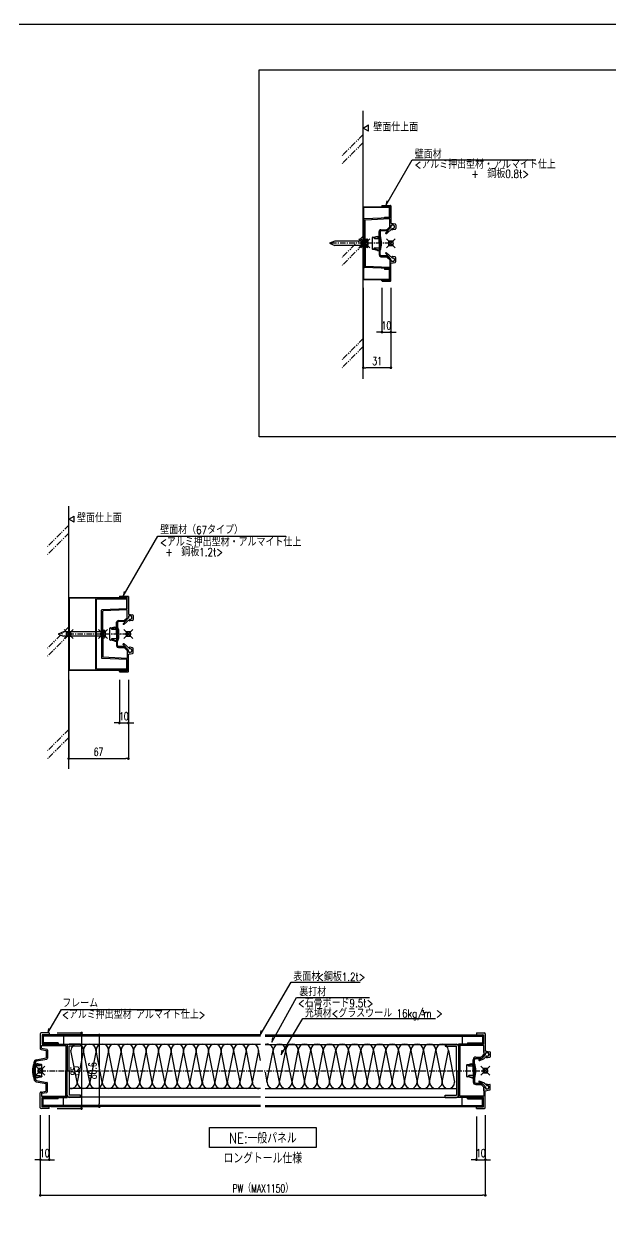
# Model space of a CAD drawing. Extents: x -275225 to 47266, y -41063 to 95295.
# Drawn here: x -223123 to -222464, y -16178 to -14815 of the extents above; entities that cross this region are included whole.
import ezdxf
from ezdxf.enums import TextEntityAlignment as Align

# ---------------------------------------------------------------- set-up
doc = ezdxf.new("R2010")
doc.units = 0
doc.header["$LTSCALE"] = 0.2
doc.header["$PDMODE"] = 99
doc.header["$PDSIZE"] = 5
doc.linetypes.add('CENTER', pattern=[50.8, 31.75, -6.35, 6.35, -6.35])
doc.linetypes.add('PHANTOM', pattern=[63.5, 31.75, -6.35, 6.35, -6.35, 6.35, -6.35])
for name, color, linetype in [('_P18_製品', 4, 'Continuous'), ('_P18_製品寸法', 9, 'Continuous'), ('_別途', 6, 'PHANTOM'), ('_基準', 1, 'CENTER'), ('_文字', 3, 'Continuous'), ('_製品', 4, 'Continuous'), ('_製品寸法', 9, 'Continuous'), ('_躯体', 8, 'Continuous'), ('樹脂', 6, 'Continuous')]:
    doc.layers.add(name, color=color, linetype=linetype)
doc.layers.add('_ポイント', color=1, linetype='Continuous', plot=False)
doc.styles.add('OKAMURA', font='SIMPLEX.shx', dxfattribs={"width": 0.7, "bigfont": 'BIGFONT.shx'})
doc.dimstyles.new('OKAMURA-003', dxfattribs={"dimscale": 3, "dimtxt": 3, "dimasz": 1, "dimexe": 0, "dimexo": 3, "dimgap": 1, "dimtad": 1, "dimdec": 3, "dimdsep": 46, "dimtxsty": 'OKAMURA', "dimblk1": 'DOT', "dimblk2": 'DOT', "dimsah": 1, "dimcen": 0, "dimclrd": 9, "dimclre": 9, "dimclrt": 3, "dimadec": 0, "dimazin": 0, "dimtfac": 1, "dimtdec": 3, "dimtix": 1, "dimtmove": 2, "dimatfit": 3, "dimldrblk": 'NONE', "dimfxl": 0, "dimtolj": 1, "dimarcsym": 0})

# ---------------------------------------------------------------- blocks, each defined once
blk = doc.blocks.new('_DOT')
at = {"color": 0, "linetype": 'ByBlock'}
blk.add_line((-0.5, 0), (-1, 0), dxfattribs=at)
at = {"color": 0, "linetype": 'ByBlock', "const_width": 0.5}
blk.add_lwpolyline([(-0.25, 0, 1), (0.25, 0, 1)], format="xyb", close=True, dxfattribs=at)
blk = doc.blocks.new('*D1947')
at = {"layer": '_製品寸法', "color": 9, "lineweight": -2, "transparency": 16777216}
for p, q in [((57, -51.5), (57, -100)), ((67, -51.5), (67, -100)), ((54, -100), (51, -100)), ((57, -100), (67, -100)), ((70, -100), (73, -100))]:
    blk.add_line(p, q, dxfattribs=at)
at = {"layer": 'Defpoints', "color": 0, "transparency": 16777216}
for p in [(57, -42.5), (67, -42.5), (67, -100)]:
    blk.add_point(p, dxfattribs=at)
at = {"layer": '_製品寸法', "color": 9, "lineweight": -2, "transparency": 16777216, "xscale": 3, "yscale": 3, "zscale": 3}
blk.add_blockref('_DOT', (57, -100), dxfattribs=at)
at = {"layer": '_製品寸法', "color": 9, "lineweight": -2, "transparency": 16777216, "xscale": 3, "yscale": 3, "zscale": 3, "rotation": 180}
blk.add_blockref('_DOT', (67, -100), dxfattribs=at)
at = {"layer": '_製品寸法', "color": 3, "transparency": 16777216, "insert": (62, -92.5), "char_height": 9, "attachment_point": 5, "style": 'OKAMURA'}
blk.add_mtext('\\A1;10', dxfattribs=at)
blk = doc.blocks.new('_None')
blk = doc.blocks.new('樹脂')
at = {"layer": '_P18_製品', "color": 0, "linetype": 'ByBlock'}
for p, q in [((-8.7, -6.5), (-8.7, 6.5)), ((-8.2, 7), (-7, 7)), ((-7, 7), (-3.2, 8.1)), ((-7, 6.3), (-3.2, 7.4)), ((-7, 6.3), (-7, 7)), ((-7, 5.9), (-7, 6.3)), ((-6.5, 5.4), (0, 5.4)), ((-3.2, 8.1), (-3.2, 7.6)), ((-3.2, 7.6), (-2.4, 7.6)), ((-3.2, 7.6), (-3.2, 6.9)), ((-3.2, 6.9), (-2.4, 6.9)), ((-2.4, 7.6), (-2.4, 7.1)), ((-2.4, 7.1), (-0.5, 7.1)), ((-2.4, 6.4), (-2.4, 7.1)), ((-2.4, 6.4), (-0.5, 6.4)), ((-0.5, 7.1), (-0.5, 5.4)), ((0, -8.3), (0, 8.3)), ((-7, -7), (-8.2, -7)), ((-7, -5.9), (-7, -6.3)), ((-7, -6.3), (-7, -7)), ((-3.2, -7.4), (-7, -6.3)), ((-3.2, -8.1), (-7, -7)), ((0, -5.4), (-6.5, -5.4)), ((-3.2, -7.4), (-1.6, -7.4)), ((-3.2, -8.1), (-1.6, -8.1)), ((-1.6, -7.6), (-1.6, -6.9)), ((-1.6, -6.9), (-0.8, -6.9)), ((-1.6, -7.6), (-0.8, -7.6)), ((-1.6, -8.1), (-1.6, -7.6)), ((-0.8, -7.1), (-0.8, -6.4)), ((-0.8, -6.4), (-0.5, -6.4)), ((-0.8, -7.1), (-0.5, -7.1)), ((-0.8, -7.6), (-0.8, -7.1)), ((-0.5, -7.1), (-0.5, -5.4))]:
    blk.add_line(p, q, dxfattribs=at)
for centre, radius, start, end in [((-8.2, 6.5), 0.5, 90, 180), ((-6.5, 5.9), 0.5, 180, 270), ((-21, 0), 22.6, 338.3053, 21.6947), ((-8.2, -6.5), 0.5, 180, 270), ((-6.5, -5.9), 0.5, 90, 180)]:
    blk.add_arc(centre, radius, start, end, dxfattribs=at)
blk = doc.blocks.new('A$C7EEE301B')
at = {"color": 0, "linetype": 'ByBlock'}
for p, q in [((5.5, 84.7), (5.5, 65.3)), ((15.2, 85), (5.8, 85)), ((6.7, 71.3), (6.7, 83.5)), ((15.2, 83.8), (7, 83.8)), ((15.5, 84.7), (15.5, 84.1)), ((6.7, 61.1), (6.7, 69.5)), ((7, 71), (35.2, 69.8)), ((7, 69.8), (34, 68.6)), ((34.3, 46.5), (34.3, 68.3)), ((35.5, 46.5), (35.5, 69.5)), ((0, 63.2), (0, 58.9)), ((5.3, 65), (0.8, 64.2)), ((0.8, 57.9), (3.6, 57.4)), ((1.5, 60.6), (1.5, 61.5)), ((2.7, 63), (3.7, 63.2)), ((3.9, 58.9), (2.7, 59.1)), ((5.5, 61.7), (5.5, 60.6)), ((5.6, 60.4), (9.2, 56.8)), ((9.7, 58), (6.8, 60.9)), ((9.9, 56.5), (16.5, 56.5)), ((16.7, 57.7), (10.4, 57.7)), ((17.5, 55.5), (17.5, 49.5)), ((18.7, 49.5), (18.7, 55.7)), ((18.7, 49.5), (17.5, 49.5)), ((17.5, 49.5), (17.5, 42.8)), ((17.5, 42.8), (17.8, 42.5)), ((17.5, 42.2), (17.8, 42.5)), ((17.5, 35.5), (17.5, 42.2)), ((18.7, 42.5), (18.7, 49.5)), ((18.7, 42.5), (18.7, 35.5)), ((35.5, 46.5), (34.3, 46.5)), ((34.3, 38.5), (34.3, 46.5)), ((35.5, 42.8), (35.2, 42.5)), ((35.5, 42.2), (35.2, 42.5)), ((35.5, 42.8), (35.5, 46.5)), ((35.5, 42.2), (35.5, 42.2)), ((35.5, 42.2), (35.5, 38.5)), ((0.8, 27.1), (3.6, 27.6)), ((5.6, 24.6), (9.2, 28.2)), ((9.9, 28.5), (16.5, 28.5)), ((16.7, 27.3), (10.4, 27.3)), ((18.7, 35.5), (17.5, 35.5)), ((17.5, 29.5), (17.5, 35.5)), ((18.7, 35.5), (18.7, 29.3)), ((35.5, 38.5), (34.3, 38.5)), ((34.3, 38.5), (34.3, 16.7)), ((35.5, 38.5), (35.5, 15.5)), ((0, 21.8), (0, 26.1)), ((5.3, 20), (0.8, 20.8)), ((1.5, 24.4), (1.5, 23.5)), ((3.9, 26.1), (2.7, 25.9)), ((2.7, 22), (3.7, 21.8)), ((5.5, 23.3), (5.5, 24.4)), ((5.5, 0.3), (5.5, 19.7)), ((6.7, 23.9), (6.7, 15.5)), ((6.7, 13.7), (6.7, 1.5)), ((9.7, 27), (6.8, 24.1)), ((7, 15.2), (34, 16.4)), ((7, 14), (35.2, 15.2)), ((15.2, 1.2), (7, 1.2)), ((15.5, 0.3), (15.5, 0.9)), ((15.2, 0), (5.8, 0))]:
    blk.add_line(p, q, dxfattribs=at)
at = {"color": 0, "linetype": 'ByBlock', "lineweight": 15}
for p, q in [((4.2, 58.9), (10.4, 53.2)), ((11.3, 54.1), (5.6, 60.3)), ((4.2, 26.1), (10.4, 31.8)), ((11.3, 30.9), (5.6, 24.7))]:
    blk.add_line(p, q, dxfattribs=at)
at = {"color": 0, "linetype": 'ByBlock'}
for centre, radius, start, end in [((5.8, 84.7), 0.3, 90, 180), ((7, 83.5), 0.3, 90, 180), ((15.2, 84.7), 0.3, 0.0003, 90), ((15.2, 84.1), 0.3, 270, 0.0003), ((7, 71.3), 0.3, 180, 267.492), ((7, 69.5), 0.3, 87.492, 180), ((34, 68.3), 0.3, 0, 87.492), ((35.2, 69.5), 0.3, 359.9999, 87.492), ((1, 63.2), 1, 99.9999, 180), ((1, 58.9), 1, 180, 259.9998), ((3, 61.5), 1.5, 100.0007, 180), ((3, 60.6), 1.5, 180, 260.0001), ((3.8, 58.1), 0.75, 259.9998, 80.0001), ((4, 61.7), 1.5, 0.0049, 100.0007), ((5.2, 65.3), 0.3, 279.9999, 360), ((5.8, 60.6), 0.3, 180, 224.9999), ((7, 61.1), 0.3, 180, 225.0004), ((9.9, 57.5), 1, 224.9999, 270.0002), ((10.4, 58.7), 1, 225.0004, 270), ((16.5, 55.5), 1, 0, 90.0002), ((16.7, 55.7), 2, 0, 90), ((3.8, 26.9), 0.75, 279.9999, 100.0002), ((9.9, 27.5), 1, 89.9998, 135.0001), ((10.4, 26.3), 1, 90, 134.9996), ((16.5, 29.5), 1, 269.9998, 0), ((16.7, 29.3), 2, 270, 0), ((1, 26.1), 1, 100.0002, 180), ((1, 21.8), 1, 180, 260.0001), ((3, 24.4), 1.5, 99.9999, 180), ((3, 23.5), 1.5, 180, 259.9993), ((4, 23.3), 1.5, 259.9993, 359.9951), ((5.2, 19.7), 0.3, 0, 80.0001), ((5.8, 24.4), 0.3, 135.0001, 180), ((7, 23.9), 0.3, 134.9996, 180), ((7, 15.5), 0.3, 180, 272.508), ((7, 13.7), 0.3, 92.508, 180), ((34, 16.7), 0.3, 272.508, 0), ((35.2, 15.5), 0.3, 272.508, 0.0001), ((5.8, 0.3), 0.3, 180, 270), ((7, 1.5), 0.3, 180, 270), ((15.2, 0.9), 0.3, 359.9997, 90), ((15.2, 0.3), 0.3, 270, 359.9997)]:
    blk.add_arc(centre, radius, start, end, dxfattribs=at)
at = {"color": 0, "linetype": 'ByBlock', "lineweight": 15}
for centre, radius, start, end in [((3.5, 61), 2, 351.6293, 278.3706), ((3.9, 58.6), 0.5, 46.8088, 98.3709), ((6, 60.7), 0.5, 171.6294, 223.1914), ((10.9, 53.7), 0.6, 225, 45), ((10.9, 31.3), 0.6, 315, 135), ((3.5, 24), 2, 81.6294, 8.3707), ((3.9, 26.4), 0.5, 261.6291, 313.1912), ((6, 24.3), 0.5, 136.8086, 188.3706)]:
    blk.add_arc(centre, radius, start, end, dxfattribs=at)
blk = doc.blocks.new('A$C584117A9')
at = {"color": 0, "linetype": 'ByBlock', "lineweight": 15}
for p, q in [((65, 41.1), (0.8, 41.1)), ((0, 0), (0, 40.3)), ((0.8, 0), (0.8, 40.3)), ((65, 40.3), (0.8, 40.3)), ((30, -39.1), (30, 39.1)), ((31.2, -39.1), (31.2, 39.1)), ((31.2, 39.1), (65, 39.1)), ((65, 40.3), (65, 29)), ((65.8, 29), (65, 29)), ((65.8, 40.3), (65.8, 29)), ((0.8, 3.5), (0, 3.5)), ((0, 0), (0, -40.3)), ((0.8, 0), (0.8, -40.3)), ((31.2, 3.5), (30, 3.5)), ((0.8, -3.5), (0, -3.5)), ((31.2, -3.5), (30, -3.5)), ((65, -40.3), (0.8, -40.3)), ((65, -39.1), (31.2, -39.1)), ((65.8, -29.1), (65, -29.1)), ((65, -40.3), (65, -29.1)), ((65.8, -40.3), (65.8, -29.1)), ((65, -41.1), (0.8, -41.1))]:
    blk.add_line(p, q, dxfattribs=at)
at = {"color": 0, "linetype": 'ByBlock'}
blk.add_line((0, 39.9), (0, 22.7), dxfattribs=at)
at = {"color": 0, "linetype": 'ByBlock', "lineweight": 15}
for centre, radius, start, end in [((0.8, 40.3), 0.8, 90, 180), ((65, 40.3), 0.8, 0, 90), ((31.2, 39.1), 1.2, 90, 180), ((0.8, -40.3), 0.8, 180, 270), ((31.2, -39.1), 1.2, 180, 270), ((65, -40.3), 0.8, 270, 0)]:
    blk.add_arc(centre, radius, start, end, dxfattribs=at)
blk = doc.blocks.new('P18壁面横3')
at = {"layer": '_P18_製品'}
for p, q in [((-5.8, 2.5), (-11.8, 0)), ((38.2, 2.5), (-5.8, 2.5)), ((38.2, 4.5), (39.7, 4.4)), ((38.2, 4.5), (38.2, -4.5)), ((-11.8, 0), (-5.8, -2.5)), ((38.2, -2.5), (-5.8, -2.5)), ((38.2, -4.5), (39.7, -4.4))]:
    blk.add_line(p, q, dxfattribs=at)
for centre, radius, start, end in [((39.5, 2.8), 1.6, 15.4925, 84.9993), ((29.5, 0), 12, 344.5075, 15.4925), ((39.5, -2.8), 1.6, 275.0007, 344.5075)]:
    blk.add_arc(centre, radius, start, end, dxfattribs=at)
at = {"layer": '_ポイント'}
blk.add_point((0, 0), dxfattribs=at)
at = {"layer": '_ポイント', "color": 1}
blk.add_point((38.5, 0), dxfattribs=at)
at = {"layer": '_P18_製品'}
blk.add_blockref('A$C584117A9', (0, 0), dxfattribs=at)
at = {"layer": '_P18_製品', "rotation": 180}
blk.add_blockref('A$C7EEE301B', (72.5, 42.5), dxfattribs=at)
at = {"layer": '樹脂'}
blk.add_blockref('樹脂', (55, 0), dxfattribs=at)
blk = doc.blocks.new('*D1948')
at = {"layer": '_製品寸法', "color": 9, "lineweight": -2, "transparency": 16777216}
for p, q in [((0, -51.5), (0, -140)), ((67, -93.5), (67, -140)), ((3, -140), (64, -140))]:
    blk.add_line(p, q, dxfattribs=at)
at = {"layer": 'Defpoints', "color": 0, "transparency": 16777216}
for p in [(0, -42.5), (67, -84.5), (67, -140)]:
    blk.add_point(p, dxfattribs=at)
at = {"layer": '_製品寸法', "color": 9, "lineweight": -2, "transparency": 16777216, "xscale": 3, "yscale": 3, "zscale": 3, "rotation": 180}
blk.add_blockref('_DOT', (0, -140), dxfattribs=at)
at = {"layer": '_製品寸法', "color": 9, "lineweight": -2, "transparency": 16777216, "xscale": 3, "yscale": 3, "zscale": 3}
blk.add_blockref('_DOT', (67, -140), dxfattribs=at)
at = {"layer": '_製品寸法', "color": 3, "transparency": 16777216, "insert": (33.5, -132.5), "char_height": 9, "attachment_point": 5, "style": 'OKAMURA'}
blk.add_mtext('\\A1;67', dxfattribs=at)
blk = doc.blocks.new('SS_WALL2')
at = {"layer": '_別途'}
for p, q in [((0, 122.3), (-23.9, 98.4)), ((0, 113.3), (-23.9, 89.4)), ((0, 8), (-23.9, -15.9)), ((0, -1), (-23.9, -25)), ((0, -107.2), (-23.9, -131.1)), ((0, -116.3), (-23.9, -140.2))]:
    blk.add_line(p, q, dxfattribs=at)
blk = doc.blocks.new('*D1669')
at = {"layer": '_製品寸法', "color": 9, "lineweight": -2, "transparency": 16777216}
for p, q in [((-500, -50.1), (-500, -100)), ((-490, -50.1), (-490, -100)), ((-503, -100), (-506, -100)), ((-500, -100), (-490, -100)), ((-487, -100), (-484, -100))]:
    blk.add_line(p, q, dxfattribs=at)
at = {"layer": 'Defpoints', "color": 0, "transparency": 16777216}
for p in [(-500, -41.1), (-490, -41.1), (-490, -100)]:
    blk.add_point(p, dxfattribs=at)
at = {"layer": '_製品寸法', "color": 9, "lineweight": -2, "transparency": 16777216, "xscale": 3, "yscale": 3, "zscale": 3}
blk.add_blockref('_DOT', (-500, -100), dxfattribs=at)
at = {"layer": '_製品寸法', "color": 9, "lineweight": -2, "transparency": 16777216, "xscale": 3, "yscale": 3, "zscale": 3, "rotation": 180}
blk.add_blockref('_DOT', (-490, -100), dxfattribs=at)
at = {"layer": '_製品寸法', "color": 3, "transparency": 16777216, "insert": (-495, -92.5), "char_height": 9, "attachment_point": 5, "style": 'OKAMURA'}
blk.add_mtext('\\A1;10', dxfattribs=at)
blk = doc.blocks.new('*D1670')
at = {"layer": '_製品寸法', "color": 9, "lineweight": -2, "transparency": 16777216}
for p, q in [((-500, -50.1), (-500, -140)), ((0, -50.1), (0, -140)), ((-497, -140), (-3, -140))]:
    blk.add_line(p, q, dxfattribs=at)
at = {"layer": 'Defpoints', "color": 0, "transparency": 16777216}
for p in [(-500, -41.1), (0, -41.1), (0, -140)]:
    blk.add_point(p, dxfattribs=at)
at = {"layer": '_製品寸法', "color": 9, "lineweight": -2, "transparency": 16777216, "xscale": 3, "yscale": 3, "zscale": 3, "rotation": 180}
blk.add_blockref('_DOT', (-500, -140), dxfattribs=at)
at = {"layer": '_製品寸法', "color": 9, "lineweight": -2, "transparency": 16777216, "xscale": 3, "yscale": 3, "zscale": 3}
blk.add_blockref('_DOT', (0, -140), dxfattribs=at)
at = {"layer": '_製品寸法', "color": 3, "transparency": 16777216, "insert": (-250, -132.5), "char_height": 9, "attachment_point": 5, "style": 'OKAMURA'}
blk.add_mtext('\\A1;PW（MAX1150）', dxfattribs=at)
blk = doc.blocks.new('*D1671')
at = {"layer": '_製品寸法', "color": 9, "lineweight": -2, "transparency": 16777216}
for p, q in [((-10, -51.5), (-10, -100)), ((0, -50.5), (0, -100)), ((-13, -100), (-16, -100)), ((-10, -100), (0, -100)), ((3, -100), (6, -100))]:
    blk.add_line(p, q, dxfattribs=at)
at = {"layer": 'Defpoints', "color": 0, "transparency": 16777216}
for p in [(-10, -42.5), (0, -41.5), (0, -100)]:
    blk.add_point(p, dxfattribs=at)
at = {"layer": '_製品寸法', "color": 9, "lineweight": -2, "transparency": 16777216, "xscale": 3, "yscale": 3, "zscale": 3}
blk.add_blockref('_DOT', (-10, -100), dxfattribs=at)
at = {"layer": '_製品寸法', "color": 9, "lineweight": -2, "transparency": 16777216, "xscale": 3, "yscale": 3, "zscale": 3, "rotation": 180}
blk.add_blockref('_DOT', (0, -100), dxfattribs=at)
at = {"layer": '_製品寸法', "color": 3, "transparency": 16777216, "insert": (-5, -92.5), "char_height": 9, "attachment_point": 5, "style": 'OKAMURA'}
blk.add_mtext('\\A1;10', dxfattribs=at)
blk = doc.blocks.new('*D1672')
at = {"layer": '_製品寸法', "color": 9, "lineweight": -2, "transparency": 16777216}
for p, q in [((-481, 42.5), (-453.7, 42.5)), ((-453.7, 39.5), (-453.7, -39.5)), ((-481, -42.5), (-453.7, -42.5))]:
    blk.add_line(p, q, dxfattribs=at)
at = {"layer": 'Defpoints', "color": 0, "transparency": 16777216}
for p in [(-490, 42.5), (-490, -42.5), (-453.7, -42.5)]:
    blk.add_point(p, dxfattribs=at)
at = {"layer": '_製品寸法', "color": 9, "lineweight": -2, "transparency": 16777216, "xscale": 3, "yscale": 3, "zscale": 3}
for p, rotation in [((-453.7, 42.5), 90), ((-453.7, -42.5), 270)]:
    blk.add_blockref('_DOT', p, dxfattribs=dict(at, rotation=rotation))
at = {"layer": '_製品寸法', "color": 3, "transparency": 16777216, "insert": (-461.2, 0), "char_height": 9, "attachment_point": 5, "rotation": 90, "style": 'OKAMURA'}
blk.add_mtext('\\A1;85', dxfattribs=at)
blk = doc.blocks.new('*D1673')
at = {"layer": '_製品寸法', "color": 9, "lineweight": -2, "transparency": 16777216}
for p, q in [((-488.2, 40.3), (-433.7, 40.3)), ((-433.7, 37.3), (-433.7, -37.3)), ((-488.2, -40.3), (-433.7, -40.3))]:
    blk.add_line(p, q, dxfattribs=at)
at = {"layer": 'Defpoints', "color": 0, "transparency": 16777216}
for p in [(-497.2, 40.3), (-497.2, -40.3), (-433.7, -40.3)]:
    blk.add_point(p, dxfattribs=at)
at = {"layer": '_製品寸法', "color": 9, "lineweight": -2, "transparency": 16777216, "xscale": 3, "yscale": 3, "zscale": 3}
for p, rotation in [((-433.7, 40.3), 90), ((-433.7, -40.3), 270)]:
    blk.add_blockref('_DOT', p, dxfattribs=dict(at, rotation=rotation))
at = {"layer": '_製品寸法', "color": 3, "transparency": 16777216, "insert": (-441.2, 0), "char_height": 9, "attachment_point": 5, "rotation": 90, "style": 'OKAMURA'}
blk.add_mtext('\\A1;80.6', dxfattribs=at)
blk = doc.blocks.new('P18LTNE')
at = {"layer": '_P18_製品'}
for p, q in [((0, 41.5), (0, 24.8)), ((10, 42.5), (1, 42.5)), ((10, 42.5), (10, 40.5)), ((490, 42.5), (499, 42.5)), ((490, 42.5), (490, 40.5)), ((500, 41.5), (500, 22.4)), ((1.5, 28.4), (28.6, 28.4)), ((1.5, 25.3), (1.5, 28.4)), ((10, 40.5), (2, 40.5)), ((2, 40.5), (2, 30)), ((2, 30), (30.1, 30)), ((247.5, 40.3), (3.2, 40.3)), ((247.5, 39.1), (3.2, 39.1)), ((3.2, 39.1), (3.2, 31.5)), ((20, 31.5), (3.2, 31.5)), ((20, 30.3), (3.2, 30.3)), ((20, 31.5), (20, 30.3)), ((26, 39.1), (26, 29.6)), ((247.5, 29.6), (26, 29.6)), ((28.6, 28.4), (28.6, 0)), ((30.1, 30), (30.1, 0)), ((30.1, 30), (30.1, 0)), ((45.2, 29.9), (32.5, 29.9)), ((32.5, 0), (32.5, 27.6)), ((45.2, 27.6), (32.5, 27.6)), ((45.2, 29.9), (45.2, 27.6)), ((252.5, 40.3), (496.8, 40.3)), ((252.5, 39.1), (496.8, 39.1)), ((252.5, 29.6), (474, 29.6)), ((454.8, 29.9), (454.8, 27.6)), ((454.8, 29.9), (467.5, 29.9)), ((454.8, 27.6), (467.5, 27.6)), ((467.5, 0), (467.5, 27.6)), ((469.8, 30), (469.8, 0)), ((469.8, 30), (469.8, 0)), ((498, 30), (469.8, 30)), ((471.4, 28.4), (471.4, 0)), ((498.5, 28.4), (471.4, 28.4)), ((474, 39.1), (474, 29.6)), ((480, 31.5), (496.8, 31.5)), ((480, 31.5), (480, 30.3)), ((480, 30.3), (496.8, 30.3)), ((490, 40.5), (498, 40.5)), ((496.8, 39.1), (496.8, 31.5)), ((498, 40.5), (498, 30)), ((498.5, 20.4), (498.5, 28.4)), ((-4.5, 12.4), (6.5, 14.4)), ((0.8, 23.9), (6.5, 22.9)), ((1.5, 25.3), (7.2, 24.3)), ((6.5, 22.9), (6.5, 14.4)), ((8, 23.3), (8, 14)), ((489.4, 15.4), (494.8, 15.4)), ((489.4, 13.9), (494.8, 13.9)), ((493.2, 12.6), (497, 14.7)), ((498.5, 18.5), (495.8, 15.8)), ((500, 17.8), (496.9, 14.8)), ((499.9, 17.7), (497.7, 15.3)), ((498.5, 22.4), (498.5, 18.5)), ((501.3, 16.3), (498.7, 13.9)), ((500, 22.4), (505.2, 21.4)), ((500, 19), (500, 17.8)), ((501.8, 20.5), (502.8, 20.4)), ((501.8, 16.4), (502.5, 16.4)), ((501.8, 14.9), (502.5, 14.9)), ((502.5, 14.9), (505.2, 15.3)), ((504, 18.9), (504, 17.9)), ((505.5, 21.1), (505.5, 15.6)), ((-7, 0.3), (-7, 9.5)), ((-7, 0.3), (-6.7, 0)), ((-6.7, 0), (-7, -0.3)), ((-5.5, -9.5), (-5.5, 9.5)), ((-4.3, 11), (7.2, 13)), ((28.6, -28.4), (28.6, 0)), ((30.1, -30), (30.1, 0)), ((30.1, -30), (30.1, 0)), ((32.5, 0), (32.5, -27.6)), ((467.5, 0), (467.5, -27.6)), ((469.8, -30), (469.8, 0)), ((469.8, -30), (469.8, 0)), ((471.4, -28.4), (471.4, 0)), ((486.4, 0), (486.4, 12.4)), ((486.4, 0), (486.4, -12.4)), ((487.9, 0), (487.9, 12.4)), ((487.9, 0), (487.9, -12.4)), ((493.7, 11.6), (497.8, 13.3)), ((-7, -9.5), (-7, -0.3)), ((-4.5, -12.4), (6.5, -14.4)), ((-4.3, -11), (7.2, -13)), ((493.2, -12.6), (497, -14.7)), ((493.7, -11.6), (497.8, -13.3)), ((0, -41.5), (0, -24.8)), ((0.8, -23.9), (6.5, -22.9)), ((1.5, -25.3), (7.2, -24.3)), ((1.5, -25.3), (1.5, -28.4)), ((6.5, -22.9), (6.5, -14.4)), ((8, -23.3), (8, -14)), ((247.5, -19.9), (32.5, -19.9)), ((252.5, -19.9), (467.5, -19.9)), ((489.4, -13.9), (494.8, -13.9)), ((489.4, -15.4), (494.8, -15.4)), ((498.5, -18.5), (495.8, -15.8)), ((500, -17.8), (496.9, -14.8)), ((497.7, -15.3), (499.9, -17.7)), ((498.5, -22.4), (498.5, -18.5)), ((498.5, -20.4), (498.5, -28.4)), ((501.3, -16.3), (498.7, -13.9)), ((500, -19), (500, -17.8)), ((500, -22.4), (505.2, -21.4)), ((500, -41.5), (500, -22.4)), ((501.8, -14.9), (502.5, -14.9)), ((501.8, -16.4), (502.5, -16.4)), ((501.8, -20.5), (502.8, -20.4)), ((502.6, -14.9), (505.2, -15.3)), ((504, -18.9), (504, -17.9)), ((505.5, -21.1), (505.5, -15.6)), ((1.5, -28.4), (28.6, -28.4)), ((2, -30), (30.1, -30)), ((2, -40.5), (2, -30)), ((10, -40.5), (2, -40.5)), ((20, -30.3), (3.2, -30.3)), ((3.2, -39.1), (3.2, -31.5)), ((20, -31.5), (3.2, -31.5)), ((247.5, -39.1), (3.2, -39.1)), ((247.5, -40.3), (3.2, -40.3)), ((10, -42.5), (10, -40.5)), ((20, -31.5), (20, -30.3)), ((247.5, -29.6), (26, -29.6)), ((26, -39.1), (26, -29.6)), ((45.2, -27.6), (32.5, -27.6)), ((45.2, -29.9), (32.5, -29.9)), ((45.2, -29.9), (45.2, -27.6)), ((252.5, -29.6), (474, -29.6)), ((252.5, -39.1), (496.8, -39.1)), ((252.5, -40.3), (496.8, -40.3)), ((454.8, -27.6), (467.5, -27.6)), ((454.8, -29.9), (454.8, -27.6)), ((454.8, -29.9), (467.5, -29.9)), ((498, -30), (469.8, -30)), ((498.5, -28.4), (471.4, -28.4)), ((474, -39.1), (474, -29.6)), ((480, -30.3), (496.8, -30.3)), ((480, -31.5), (480, -30.3)), ((480, -31.5), (496.8, -31.5)), ((490, -40.5), (498, -40.5)), ((490, -42.5), (490, -40.5)), ((496.8, -39.1), (496.8, -31.5)), ((498, -40.5), (498, -30)), ((10, -42.5), (1, -42.5)), ((490, -42.5), (499, -42.5))]:
    blk.add_line(p, q, dxfattribs=at)
at = {"layer": '_P18_製品', "color": 6}
for p, q in [((41.5, -12.9), (34.4, 22.9)), ((48.5, 22.9), (41.5, -12.9)), ((55.5, -12.9), (48.5, 22.9)), ((62.6, 22.9), (55.5, -12.9)), ((69.6, -12.9), (62.6, 22.9)), ((76.6, 22.9), (69.6, -12.9)), ((83.6, -12.9), (76.6, 22.9)), ((90.7, 22.9), (83.6, -12.9)), ((97.7, -12.9), (90.7, 22.9)), ((104.7, 22.9), (97.7, -12.9)), ((111.8, -12.9), (104.7, 22.9)), ((118.8, 22.9), (111.8, -12.9)), ((125.8, -12.9), (118.8, 22.9)), ((132.8, 22.9), (125.8, -12.9)), ((139.9, -12.9), (132.8, 22.9)), ((146.9, 22.9), (139.9, -12.9)), ((153.9, -12.9), (146.9, 22.9)), ((160.9, 22.9), (153.9, -12.9)), ((168, -12.9), (160.9, 22.9)), ((175, 22.9), (168, -12.9)), ((182, -12.9), (175, 22.9)), ((189.1, 22.9), (182, -12.9)), ((196.1, -12.9), (189.1, 22.9)), ((203.1, 22.9), (196.1, -12.9)), ((210.1, -12.9), (203.1, 22.9)), ((217.2, 22.9), (210.1, -12.9)), ((217.2, 22.9), (224.2, -12.9)), ((231.2, 22.9), (224.2, -12.9)), ((231.2, 22.9), (238.2, -12.9)), ((245.3, 22.9), (238.2, -12.9)), ((247.5, 11.5), (245.3, 22.9)), ((254.7, -12.9), (261.8, 22.9)), ((268.8, -12.9), (261.8, 22.9)), ((268.8, -12.9), (275.8, 22.9)), ((282.8, -12.9), (275.8, 22.9)), ((282.8, -12.9), (289.9, 22.9)), ((289.9, 22.9), (296.9, -12.9)), ((296.9, -12.9), (303.9, 22.9)), ((303.9, 22.9), (310.9, -12.9)), ((310.9, -12.9), (318, 22.9)), ((318, 22.9), (325, -12.9)), ((325, -12.9), (332, 22.9)), ((332, 22.9), (339.1, -12.9)), ((339.1, -12.9), (346.1, 22.9)), ((346.1, 22.9), (353.1, -12.9)), ((353.1, -12.9), (360.1, 22.9)), ((360.1, 22.9), (367.2, -12.9)), ((367.2, -12.9), (374.2, 22.9)), ((374.2, 22.9), (381.2, -12.9)), ((381.2, -12.9), (388.2, 22.9)), ((388.2, 22.9), (395.3, -12.9)), ((395.3, -12.9), (402.3, 22.9)), ((402.3, 22.9), (409.3, -12.9)), ((409.3, -12.9), (416.4, 22.9)), ((416.4, 22.9), (423.4, -12.9)), ((423.4, -12.9), (430.4, 22.9)), ((430.4, 22.9), (437.4, -12.9)), ((437.4, -12.9), (444.5, 22.9)), ((444.5, 22.9), (451.5, -12.9)), ((451.5, -12.9), (458.5, 22.9)), ((458.5, 22.9), (465.5, -12.9)), ((252.5, -1.6), (254.7, -12.9))]:
    blk.add_line(p, q, dxfattribs=at)
at = {"layer": '_P18_製品'}
for centre, radius, start, end in [((1, 41.5), 1, 90, 180), ((499, 41.5), 1, 0, 90), ((3.6, 38.7), 1.65, 104.1258, 165.8742), ((3.6, 31.9), 1.65, 194.1258, 255.8742), ((32.5, 27.6), 2.31, 90, 180), ((467.5, 27.6), 2.31, 0, 90), ((496.4, 38.7), 1.65, 14.1258, 75.8742), ((496.4, 31.9), 1.65, 284.1258, 345.8742), ((1, 24.8), 1, 180, 260), ((7, 23.3), 1, 0, 80), ((7, 14), 1, 280, 0), ((489.4, 12.4), 3.01, 90, 180), ((489.4, 12.4), 1.51, 90, 180), ((494.8, 16.9), 1.51, 270, 314.9997), ((494.8, 16.9), 3.01, 270, 314.9998), ((495.6, 17.2), 2.81, 298.667, 317.6674), ((496.4, 16.5), 3.51, 293.3328, 312.3329), ((499.5, 18), 0.502, 316.8068, 8.3704), ((501.5, 19), 1.51, 80.0003, 180), ((502, 18.4), 2.01, 261.6289, 188.3706), ((501.8, 15.6), 0.754, 90, 270), ((501.6, 15.9), 0.502, 81.6307, 133.1925), ((502.5, 17.9), 1.51, 270, 0), ((502.5, 18.9), 1.51, 0, 80.0003), ((505.2, 21.1), 0.301, 0, 79.9998), ((505.2, 15.6), 0.301, 280.0002, 0), ((-4, 9.5), 3, 100, 180), ((-4, 9.5), 1.5, 100, 180), ((493.4, 12.1), 0.603, 115.9993, 296.0006), ((-4, -9.5), 3, 180, 260), ((-4, -9.5), 1.5, 180, 260), ((7, -14), 1, 0, 80), ((489.4, -12.4), 3.01, 180, 270), ((489.4, -12.4), 1.51, 180, 270), ((493.4, -12.1), 0.603, 64.0009, 244.0022), ((496.4, -16.5), 3.51, 47.6672, 66.6672), ((1, -24.8), 1, 100, 180), ((7, -23.3), 1, 280, 0), ((494.8, -16.9), 3.01, 45.0002, 90), ((494.8, -16.9), 1.51, 45.0003, 90), ((495.6, -17.2), 2.81, 42.3328, 61.333), ((499.5, -18), 0.502, 351.6294, 43.1911), ((502, -18.4), 2.01, 171.6294, 98.371), ((501.5, -19), 1.51, 180, 279.9997), ((501.8, -15.6), 0.754, 90, 270), ((501.6, -15.9), 0.502, 226.8075, 278.3693), ((502.5, -17.9), 1.51, 0, 90), ((502.5, -18.9), 1.51, 279.9997, 0), ((505.2, -15.6), 0.301, 0, 79.9998), ((505.2, -21.1), 0.301, 280.0003, 0), ((3.6, -31.9), 1.65, 104.1258, 165.8742), ((3.6, -38.7), 1.65, 194.1258, 255.8742), ((32.5, -27.6), 2.31, 180, 270), ((467.5, -27.6), 2.31, 270, 0), ((496.4, -31.9), 1.65, 14.1258, 75.8742), ((496.4, -38.7), 1.65, 284.1258, 345.8742), ((1, -41.5), 1, 180, 270), ((499, -41.5), 1, 270, 0)]:
    blk.add_arc(centre, radius, start, end, dxfattribs=at)
at = {"layer": '_P18_製品', "color": 6}
for centre, start, end in [((41.5, 22.9), 0, 180), ((55.5, 22.9), 0, 180), ((69.6, 22.9), 0, 180), ((83.6, 22.9), 0, 180), ((97.7, 22.9), 0, 180), ((111.8, 22.9), 0, 180), ((125.8, 22.9), 0, 180), ((139.9, 22.9), 0, 180), ((153.9, 22.9), 0, 180), ((168, 22.9), 0, 180), ((182, 22.9), 0, 180), ((196.1, 22.9), 0, 180), ((210.1, 22.9), 0, 180), ((224.2, 22.9), 0, 180), ((238.2, 22.9), 0, 180), ((254.7, 22.9), 0, 105.5582), ((268.8, 22.9), 0, 180), ((282.8, 22.9), 0, 180), ((296.9, 22.9), 0, 180), ((310.9, 22.9), 0, 180), ((325, 22.9), 0, 180), ((339.1, 22.9), 0, 180), ((353.1, 22.9), 0, 180), ((367.2, 22.9), 0, 180), ((381.2, 22.9), 0, 180), ((395.3, 22.9), 0, 180), ((409.3, 22.9), 0, 180), ((423.4, 22.9), 0, 180), ((437.4, 22.9), 0, 180), ((451.5, 22.9), 0, 180), ((34.4, -12.9), 253.5539, 0), ((48.5, -12.9), 180, 0), ((62.6, -12.9), 180, 0), ((76.6, -12.9), 180, 0), ((90.7, -12.9), 180, 0), ((104.7, -12.9), 180, 0), ((118.8, -12.9), 180, 0), ((132.8, -12.9), 180, 0), ((146.9, -12.9), 180, 0), ((160.9, -12.9), 180, 0), ((175, -12.9), 180, 0), ((189.1, -12.9), 180, 0), ((203.1, -12.9), 180, 0), ((217.2, -12.9), 180, 0), ((231.2, -12.9), 180, 0), ((245.3, -12.9), 180, 285.5711), ((261.8, -12.9), 180, 0), ((275.8, -12.9), 180, 0), ((289.9, -12.9), 180, 0), ((303.9, -12.9), 180, 0), ((318, -12.9), 180, 0), ((332, -12.9), 180, 0), ((346.1, -12.9), 180, 0), ((360.1, -12.9), 180, 0), ((374.2, -12.9), 180, 0), ((388.2, -12.9), 180, 0), ((402.3, -12.9), 180, 0), ((416.4, -12.9), 180, 0), ((430.4, -12.9), 180, 0), ((444.5, -12.9), 180, 0), ((458.5, -12.9), 180, 0)]:
    blk.add_arc(centre, 7.03, start, end, dxfattribs=at)
at = {"layer": '_ポイント'}
for p in [(0, 0), (500, 0)]:
    blk.add_point(p, dxfattribs=at)
at = {"layer": '_基準'}
blk.add_line((0, 0), (500, 0), dxfattribs=at)
at = {"layer": '樹脂', "xscale": -1}
blk.add_blockref('樹脂', (-7, 0), dxfattribs=at)
at = {"layer": '樹脂'}
blk.add_blockref('樹脂', (487.9, 0), dxfattribs=at)
blk = doc.blocks.new('*D1927')
at = {"layer": '_製品寸法', "color": 9, "lineweight": -2, "transparency": 16777216}
for p, q in [((21, -50.1), (21, -100)), ((31, -50.1), (31, -100)), ((18, -100), (15, -100)), ((21, -100), (31, -100)), ((34, -100), (37, -100))]:
    blk.add_line(p, q, dxfattribs=at)
at = {"layer": 'Defpoints', "color": 0, "transparency": 16777216}
for p in [(21, -41.1), (31, -41.1), (31, -100)]:
    blk.add_point(p, dxfattribs=at)
at = {"layer": '_製品寸法', "color": 9, "lineweight": -2, "transparency": 16777216, "xscale": 3, "yscale": 3, "zscale": 3}
blk.add_blockref('_DOT', (21, -100), dxfattribs=at)
at = {"layer": '_製品寸法', "color": 9, "lineweight": -2, "transparency": 16777216, "xscale": 3, "yscale": 3, "zscale": 3, "rotation": 180}
blk.add_blockref('_DOT', (31, -100), dxfattribs=at)
at = {"layer": '_製品寸法', "color": 3, "transparency": 16777216, "insert": (26, -92.5), "char_height": 9, "attachment_point": 5, "style": 'OKAMURA'}
blk.add_mtext('\\A1;10', dxfattribs=at)
blk = doc.blocks.new('A$C5BC23678')
at = {"color": 0, "linetype": 'ByBlock', "lineweight": 15}
for p, q in [((0.8, 82.2), (29, 82.2)), ((0, 81.4), (0, 70.5)), ((0.8, 81.4), (29, 81.4)), ((0.8, 81.4), (0.8, 70.5)), ((6, 70.5), (0.8, 70.5)), ((0.8, 69.7), (6, 69.7)), ((6, 69.7), (6, 70.5)), ((29, 41.1), (29, 81.4)), ((29.8, 41.1), (29.8, 81.4)), ((29, 44.7), (29.8, 44.7)), ((29, 41.1), (29, 0.8)), ((29.8, 41.1), (29.8, 0.8)), ((29, 37.7), (29.8, 37.7)), ((0, 0.8), (0, 11.7)), ((0.8, 12.5), (6, 12.5)), ((6, 11.7), (0.8, 11.7)), ((0.8, 0.8), (0.8, 11.7)), ((0.8, 0.8), (29, 0.8)), ((0.8, 0), (29, 0)), ((6, 12.5), (6, 11.7))]:
    blk.add_line(p, q, dxfattribs=at)
at = {"color": 0, "linetype": 'ByBlock'}
blk.add_line((29.8, 1.2), (29.8, 18.4), dxfattribs=at)
at = {"color": 0, "linetype": 'ByBlock', "lineweight": 15}
for centre, start, end in [((0.8, 81.4), 90, 180), ((29, 81.4), 0, 90), ((0.8, 70.5), 180, 270), ((0.8, 11.7), 90, 180), ((0.8, 0.8), 180, 270), ((29, 0.8), 270, 0)]:
    blk.add_arc(centre, 0.8, start, end, dxfattribs=at)
blk = doc.blocks.new('P18壁面1横')
at = {"layer": '_P18_製品'}
for p, q in [((-62.8, 2.5), (-68.8, 0)), ((-28.8, 2.5), (-62.8, 2.5)), ((-28.8, 4.5), (-28.8, -4.5)), ((-28.8, 4.5), (-27.3, 4.4)), ((-68.8, 0), (-62.8, -2.5)), ((-28.8, -2.5), (-62.8, -2.5)), ((-28.8, -4.5), (-27.3, -4.4))]:
    blk.add_line(p, q, dxfattribs=at)
for centre, radius, start, end in [((-27.5, 2.8), 1.6, 15.4925, 84.9993), ((-37.5, 0), 12, 344.5075, 15.4925), ((-27.5, -2.8), 1.6, 275.0007, 344.5075)]:
    blk.add_arc(centre, radius, start, end, dxfattribs=at)
at = {"layer": '_ポイント'}
for p in [(-31, 0), (0, 0)]:
    blk.add_point(p, dxfattribs=at)
at = {"layer": '_ポイント', "color": 1}
blk.add_point((-28.8, 0), dxfattribs=at)
at = {"color": 0, "linetype": 'ByBlock', "rotation": 180}
for name, p in [('A$C5BC23678', (-1.2, 41.1)), ('A$C7EEE301B', (5.5, 42.5))]:
    blk.add_blockref(name, p, dxfattribs=at)
at = {"layer": '樹脂'}
blk.add_blockref('樹脂', (-12, 0), dxfattribs=at)
blk = doc.blocks.new('*D1928')
at = {"layer": '_製品寸法', "color": 9, "lineweight": -2, "transparency": 16777216}
for p, q in [((0, -50.1), (0, -140)), ((31, -50.1), (31, -140)), ((28, -140), (3, -140))]:
    blk.add_line(p, q, dxfattribs=at)
at = {"layer": 'Defpoints', "color": 0, "transparency": 16777216}
for p in [(0, -41.1), (31, -41.1), (0, -140)]:
    blk.add_point(p, dxfattribs=at)
at = {"layer": '_製品寸法', "color": 9, "lineweight": -2, "transparency": 16777216, "xscale": 3, "yscale": 3, "zscale": 3, "rotation": 180}
blk.add_blockref('_DOT', (0, -140), dxfattribs=at)
at = {"layer": '_製品寸法', "color": 9, "lineweight": -2, "transparency": 16777216, "xscale": 3, "yscale": 3, "zscale": 3}
blk.add_blockref('_DOT', (31, -140), dxfattribs=at)
at = {"layer": '_製品寸法', "color": 3, "transparency": 16777216, "insert": (15.5, -132.5), "char_height": 9, "attachment_point": 5, "style": 'OKAMURA'}
blk.add_mtext('\\A1;31', dxfattribs=at)
blk = doc.blocks.new('*U1946')
at = {"layer": '_ポイント'}
blk.add_point((67, 0), dxfattribs=at)
at = {"layer": '_基準'}
blk.add_line((66.8463, 0), (3.5812, 0), dxfattribs=at)
at = {"layer": '_文字'}
for p, q in [((-0.0013, 129.1238), (5.9987, 132.5879)), ((5.9987, 125.6597), (-0.0013, 129.1238)), ((5.9987, 125.6597), (5.9987, 132.5879))]:
    blk.add_line(p, q, dxfattribs=at)
at = {"layer": '_文字', "color": 9}
blk.add_lwpolyline([(62.2244, 47.7401), (61.3005, 42.5), (100.0961, 110), (243.8461, 110)], dxfattribs=at)
at = {"layer": '_躯体'}
blk.add_line((0, -151.4474), (0, 143.6356), dxfattribs=at)
blk.add_blockref('SS_WALL2', (0, 0))
at = {"layer": '_製品'}
blk.add_blockref('P18壁面横3', (0, 0), dxfattribs=at)
at = {"layer": '_文字', "color": 3, "style": 'OKAMURA', "width": 0.8}
for s, p in [('壁面仕上面 ', (9.3298, 125.8242)), ('壁面材（67タイプ）', (102.813, 112.4975)), ('<アルミ押出型材・アルマイト仕上', (102.813, 98.7413)), ('  +  鋼板1.2t>', (98.8117, 87.7184))]:
    blk.add_text(s, height=9, dxfattribs=at).set_placement(p)
at = {"layer": '_製品寸法'}
for base, p1, p2, picture, middle in [((67, -140), (0, -42.5), (67, -84.5001), '*D1948', (33.5, -132.5)), ((67, -100), (57, -42.5), (67, -42.5), '*D1947', (62, -92.5))]:
    dim = blk.add_linear_dim(base=base, p1=p1, p2=p2, dimstyle='OKAMURA-003', dxfattribs=at)
    dim.commit()
    dim.dimension.update_dxf_attribs({"geometry": picture, "text_midpoint": middle})
blk = doc.blocks.new('*U1668')
at = {"layer": '_文字', "color": 9}
for points in [[(-252.1518, 45.3412), (-253.0757, 40.1012), (-217.9662, 99.7146), (-140.579, 99.7146)], [(-239.039, 37.5419), (-239.9629, 32.3019), (-212.1978, 82.5859), (-130.1738, 82.5859)], [(-490.785, 47.451), (-491.709, 42.5), (-476.3118, 69.0082), (-336.8922, 69.0082)], [(-490.7851, 47.4509), (-491.709, 42.4999), (-476.3119, 69.008), (-337.4171, 69.008)], [(-228.5327, 23.0815), (-229.4565, 17.842), (-205.1124, 58.6102), (-56.0747, 58.6102)]]:
    blk.add_lwpolyline(points, dxfattribs=at)
at = {"layer": '_文字'}
blk.add_lwpolyline([(-309.9983, -86.3266), (-309.9983, -63.8266), (-189.9985, -63.8266), (-189.9985, -86.3266)], close=True, dxfattribs=at)
at = {"layer": '_P18_製品'}
blk.add_blockref('P18LTNE', (-499.9967, 0), dxfattribs=at)
at = {"layer": '_文字', "style": 'OKAMURA', "width": 0.8}
for s, height, p in [('表面材 ', 8.99998, (-215.653, 101.1297)), ('<鋼板1.2t> ', 8.99998, (-188.8428, 101.0161)), ('裏打材 ', 8.99998, (-208.9594, 83.9732)), ('フレーム', 9, (-475.3866, 71.2521)), ('フレーム', 8.99998, (-475.3866, 71.252)), ('<アルミ押出型材 アルマイト仕上> ', 9, (-475.3866, 58.509)), ('<石膏ボード9.5t> ', 8.999982, (-210.3473, 71.5349)), ('充填材<グラスウール 16kg/m > ', 8.999982, (-202.827, 60.0254)), ('3', 5, (-71.9791, 62.8366))]:
    blk.add_text(s, height=height, dxfattribs=at).set_placement(p)
for s, p in [('NE:一般パネル', (-249.9984, -75.0766)), ('ロングトール仕様', (-249.9984, -97.5766))]:
    blk.add_text(s, height=11.99998, dxfattribs=at).set_placement(p, align=Align.MIDDLE)
at = {"layer": '_製品寸法'}
for base, p1, p2, picture, middle in [((-433.7461, -40.2999), (-497.1822, 40.2999), (-497.1822, -40.2999), '*D1673', (-441.2461, 0)), ((-453.746, -42.4999), (-489.9968, 42.4999), (-489.9968, -42.4999), '*D1672', (-461.246, 0))]:
    dim = blk.add_linear_dim(base=base, p1=p1, p2=p2, angle=90, dimstyle='OKAMURA-003', dxfattribs=at)
    dim.commit()
    dim.dimension.update_dxf_attribs({"geometry": picture, "text_midpoint": middle})
for base, p1, p2, picture, middle in [((-489.9968, -100), (-499.9967, -41.1), (-489.9968, -41.1), '*D1669', (-494.9968, -92.5)), ((0, -100), (-10, -42.4999), (0, -41.495), '*D1671', (-5, -92.5))]:
    dim = blk.add_linear_dim(base=base, p1=p1, p2=p2, dimstyle='OKAMURA-003', dxfattribs=at)
    dim.commit()
    dim.dimension.update_dxf_attribs({"geometry": picture, "text_midpoint": middle})
dim = blk.add_linear_dim(base=(0, -140), p1=(-499.9967, -41.1), p2=(0, -41.1), text='PW（MAX1150）', dimstyle='OKAMURA-003', dxfattribs=at)
dim.commit()
dim.dimension.update_dxf_attribs({"geometry": '*D1670', "text_midpoint": (-249.9984, -132.5)})
blk = doc.blocks.new('*U1926')
at = {"layer": '_基準'}
blk.add_line((31, 0), (-37.4879, 0), dxfattribs=at)
at = {"layer": '_文字'}
for p, q in [((0, 129.5324), (6, 132.9965)), ((6, 126.0683), (0, 129.5324)), ((6, 126.0683), (6, 132.9965))]:
    blk.add_line(p, q, dxfattribs=at)
at = {"layer": '_文字', "color": 9}
blk.add_lwpolyline([(26.3782, 47.7401), (25.4542, 42.5), (55.032, 93.962), (193.8903, 93.962)], dxfattribs=at)
at = {"layer": '_躯体'}
blk.add_line((0, -152.4788), (0, 148.6984), dxfattribs=at)
blk.add_blockref('SS_WALL2', (0, 0))
at = {"layer": '_製品'}
blk.add_blockref('P18壁面1横', (31, 0), dxfattribs=at)
at = {"layer": '_文字', "color": 3, "style": 'OKAMURA', "width": 0.8}
for s, p in [('壁面仕上面 ', (11.2284, 125.8428)), ('壁面材', (57.7489, 95.3261)), ('<アルミ押出型材・アルマイト仕上', (57.7489, 83.9332)), ('  +  鋼板0.8t>', (111.6621, 73.5672))]:
    blk.add_text(s, height=9, dxfattribs=at).set_placement(p)
at = {"layer": '_製品寸法'}
for base, p1, p2, picture, middle in [((0, -140), (31, -41.1), (0, -41.1), '*D1928', (15.5, -132.5)), ((31, -100), (21, -41.1), (31, -41.1), '*D1927', (26, -92.5))]:
    dim = blk.add_linear_dim(base=base, p1=p1, p2=p2, dimstyle='OKAMURA-003', dxfattribs=at)
    dim.commit()
    dim.dimension.update_dxf_attribs({"geometry": picture, "text_midpoint": middle})

msp = doc.modelspace()

# ---------------------------------------------------------------- linework, layer by layer
msp.add_lwpolyline([(-222858.8, -14866.5), (-221503.2, -14866.5), (-221503.2, -15279.2), (-222858.8, -15279.2)], close=True)
at = {"layer": '_P18_製品寸法'}
msp.add_lwpolyline([(-224110.4, -14815.2), (-219614.2, -14815.2), (-219614.2, -17314.4), (-224110.4, -17314.4)], close=True, dxfattribs=at)

# ---------------------------------------------------------------- block references
at = {"layer": '_P18_製品'}
for name, p in [('*U1926', (-222741.7, -15061.5)), ('*U1946', (-223072.7, -15501)), ('*U1668', (-222604.6, -15992.1))]:
    msp.add_blockref(name, p, dxfattribs=at)

doc.saveas('drawing.dxf')
